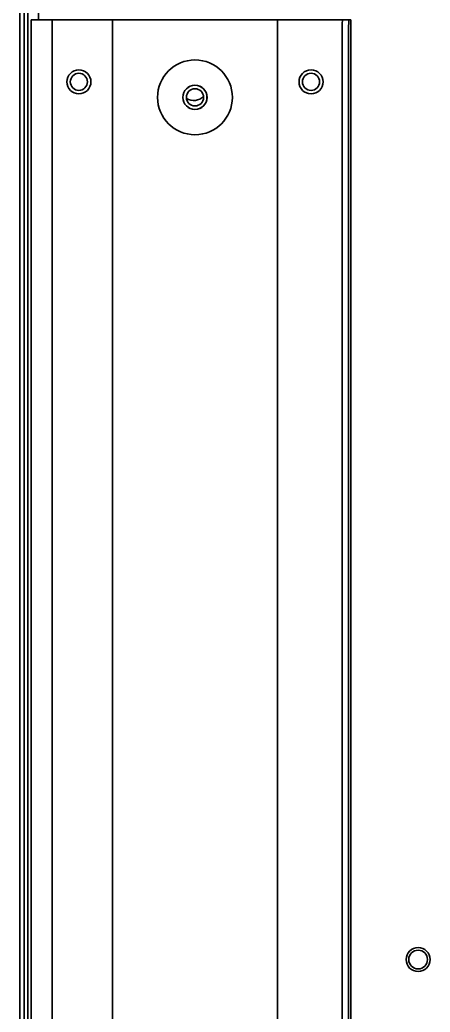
# Model space of a CAD drawing. Header units: inches. Extents: x 786 to 5755, y -850 to 3635.
# Drawn here: x 3394.2 to 3471, y 3186.9 to 3372.6 of the extents above; entities that cross this region are included whole.
import ezdxf

# ---------------------------------------------------------------- set-up
doc = ezdxf.new("R2010")
doc.units = ezdxf.units.IN
doc.layers.add('1', color=7, linetype='Continuous', true_color=0xffffff)

msp = doc.modelspace()

# ---------------------------------------------------------------- linework, layer by layer
at = {"layer": '1', "color": 7, "linetype": 'Continuous', "lineweight": 35}
for p, q in [((3394.24, 3463.85), (3394.24, 2716.91)), ((3395.04, 3463.85), (3395.04, 2718.39)), ((3395.74, 2485.05), (3395.74, 3463.9)), ((3397.74, 3460.15), (3397.74, 3372.55)), ((3396.36, 3372.55), (3396.56, 3372.55)), ((3396.36, 3372.55), (3396.36, 2576.55)), ((3396.56, 3372.55), (3400.11, 3372.55)), ((3400.11, 3372.55), (3400.31, 3372.55)), ((3400.31, 2576.55), (3400.31, 3372.55)), ((3400.31, 3372.55), (3410.54, 3372.55)), ((3411.54, 3372.55), (3410.54, 3372.55)), ((3411.54, 3372.55), (3413.74, 3372.55)), ((3411.54, 3372.55), (3411.54, 2576.55)), ((3413.74, 3372.55), (3440.24, 3372.55)), ((3440.24, 3372.55), (3442.44, 3372.55)), ((3442.44, 3372.55), (3442.44, 2576.55)), ((3442.44, 3372.55), (3443.44, 3372.55)), ((3443.44, 3372.55), (3453.96, 3372.55)), ((3453.96, 3372.55), (3454.65, 3372.55)), ((3454.65, 3372.55), (3455.85, 3372.55)), ((3456.16, 3372.55), (3455.85, 3372.55)), ((3456.16, 3372.55), (3456.16, 3372.55)), ((3456.16, 2576.55), (3456.16, 3372.55)), ((3454.51, 2578.55), (3454.51, 3370.55)), ((3455.71, 2578.55), (3455.71, 3370.55))]:
    msp.add_line(p, q, dxfattribs=at)
for centre, radius in [((3426.99, 3358.05), 7), ((3405.28, 3360.95), 2.25), ((3448.7, 3360.95), 2.25), ((3405.28, 3360.95), 1.6), ((3448.7, 3360.95), 1.6), ((3426.99, 3358.05), 2.26), ((3426.99, 3358.05), 2.25), ((3426.99, 3358.05), 1.6), ((3468.73, 3196.71), 2.25), ((3468.73, 3196.71), 1.75)]:
    msp.add_circle(centre, radius, dxfattribs=at)
msp.add_arc((3426.74, 3359.95), 2.5, 237.7069, 317.2866, dxfattribs=at)
for centre, major_axis, start_param, end_param in [((3454.65, 3370.55), (0, -2), 3.141593, 4.712389), ((3455.85, 3370.55), (0, 2), 0, 1.570796)]:
    msp.add_ellipse(centre, major_axis=major_axis, ratio=0.069756, start_param=start_param, end_param=end_param, dxfattribs=at)

doc.saveas('drawing.dxf')
